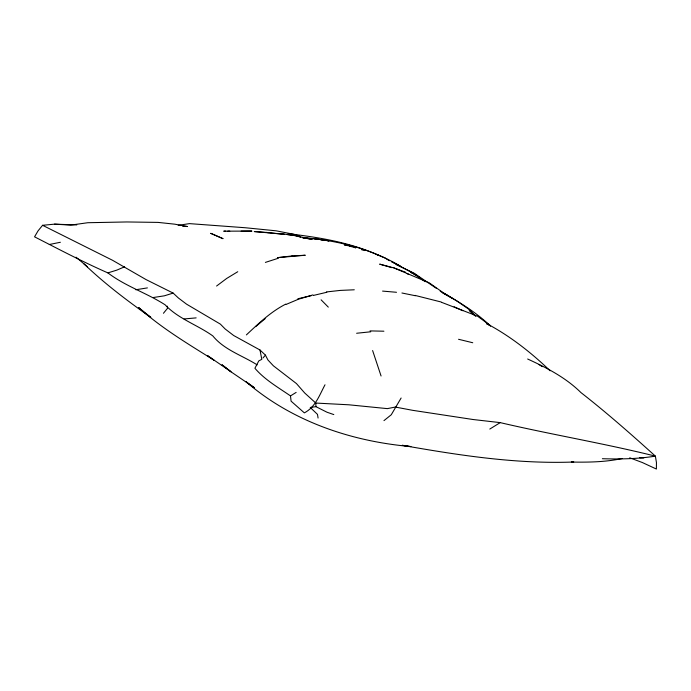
<?xml version="1.0" encoding="UTF-8"?>
<svg xmlns="http://www.w3.org/2000/svg" width="691" height="691" viewBox="0 0 691 691"><rect width="100%" height="100%" fill="white"/><g stroke="black" fill="none" stroke-linecap="round" stroke-linejoin="round"><path stroke-width="1.04" d="M257.182 364.883C242.368 355.476 224.195 349.914 212.854 335.947C197.453 324.908 178.226 318.793 165.114 304.809C146.708 292.993 125.46 286.264 107.891 272.893C82.937 261.941 58.795 249.235 34.55 236.823L38.074 230.837L42.592 225.301L112.538 260.282L146.051 279.587L173.156 293.096L178.382 297.985L186.527 304.144L220.36 324.114L225.171 328.994L233.696 335.532L259.98 349.991L261.803 359.346L258.797 360.892L254.901 368.26C264.739 379.756 278.162 387.401 290.496 395.908L291.084 401.16L304.36 412.881C315.493 407.008 319.441 395.2 325.003 384.783M401.117 398.025L391.261 414.755L383.963 420.629M163.439 313.282L167.533 308.272L167.265 306.139M263.012 357.938L265.422 355.122L259.98 349.991M246.393 334.893C258.572 323.5 270.76 311.753 285.772 304.118M255.67 326.653L265.18 318.655M216.585 286.031L226.674 278.456L237.756 271.718M290.496 395.908L296.145 392.402M489.798 429.059L500.206 422.624C551.729 434.656 604.012 443.363 655.388 456.138L656.45 462.599L656.381 469.042L642.354 462.538L629.734 457.796M286.178 304.394L298.4 299.238L312.937 294.91M124.613 266.804L116.796 270.129L107.891 272.893M265.387 262.399L278.326 258.244M173.156 293.096L164.328 295.826L153.367 297.51M313.42 295.437L326.791 292.267M297.89 298.754L311.511 295.593M178.2 225.335L189.446 223.625L245.21 227.736L276.089 230.811L294.15 234.344L299.436 236.115L294.262 235.044M49.303 244.51L60.376 242.273M622.22 458.504C605.558 462.106 588.352 462.348 571.371 462.054L573.746 462.011C516.203 464.179 458.893 455.283 402.378 445.332M135.79 289.754L147.408 287.897M602.379 458.72C620.043 459.239 637.914 458.936 655.388 456.138C631.168 434.259 606.707 412.691 580.941 392.583C565.765 377.588 546.823 367.828 527.656 359.009M310.242 407.474L315.925 406.654L326.955 412.207L333.805 414.583M326.42 291.947L340.266 290.41L354.284 289.788M356.625 333.261L370.773 331.784M42.592 225.301L54.494 224.16L76.761 224.92M184.091 318.948L196.149 317.877M241.133 231.14L251.93 231.088L223.729 231.174L225.75 231.165M227.771 231.165L229.801 231.165M370.022 330.903L383.902 331.205M639.676 457.788L643.77 457.96M265.422 355.122L267.927 359.968L273.403 365.824L296.448 383.574L304.722 393.015L315.804 403.06L348.877 404.796L387.375 408.631L395.312 407.051L412.605 410.316L473.119 419.523L500.206 422.624M288.095 233.705C318.715 237.255 350.061 242.394 378.331 255.212M54.494 224.16L70.732 225.111L87.826 222.718L126.833 221.958L158.058 222.398L174.771 224.178L187.52 226.544L182.493 226.078M266.484 232.435L254.236 231.554L282.403 234.119L266.484 232.435L268.367 232.634M382.572 291.092L396.504 292.284M312.28 238.689L302.727 237.661C336.612 240.243 370.851 248.561 400.244 266.104L391.642 261.69L414.704 274.042L425.19 281.703M315.467 239.026L318.594 239.449M320.684 239.725L329.037 240.848L313.066 238.455L317.273 239.336M284.416 234.189L282.429 233.921L293.183 235.208L312.107 239.431L302.71 237.73M287.404 234.595L296.361 235.812L300.784 237.255M402.412 445.306L410.929 446.576C351.235 441.402 292.034 421.406 246.212 381.873L254.374 387.711L231.07 371.87L222.156 364.891L231.07 371.87M401.929 292.993L415.395 295.739M414.945 295.385L441.29 302.036M458.548 339.281L472.748 342.745M344.248 244.744L347.305 245.521M350.449 246.298L344.515 244.735L347.625 245.599M405.643 272.263L393.861 267.892L379.661 264.143L391.823 267.65M349.655 246.151L355.753 247.819L354.198 247.326M361.376 249.615L364.356 250.565M441.722 302.39L477.541 316.176L490.42 325.668L486.576 323.768M396.228 264.636L414.108 273.195L436.401 288.372M376.37 254.409L384.922 257.907L389.379 260.749M393.861 267.892L429.258 282.844L442.974 292.543L457.2 301.155L469.129 309.482L475.814 316.443M454.108 306.769L462.815 310.725M406.999 273.619L408.83 274.474M486.369 323.44C509.682 335.731 531.129 352.488 550.105 370.773M410.618 272.271L412.423 273.152L410.54 272.202M417.26 276.4L420.059 277.773L413.322 273.584L415.697 275.381M442.335 292.699L446.887 295.022M443.968 293.632L452.329 298.339M440.236 291.274C457.96 301.319 475.857 311.883 490.515 326.109M538.954 364.563L542.34 366.662M229.948 370.972L207.654 355.744L213.908 360.115C187.943 343.842 161.469 328.113 138.597 307.512L150.811 317.376C127.334 300.818 104.289 283.422 83.568 263.478M469.206 310.648L474.484 315.346M76.079 257.182L87.524 266.89M310.967 408.156L317.48 414.367L318.076 418.046M321.108 299.825L328.303 307.124M372.613 350.536L381.069 375.99M315.804 403.06L315.925 406.654M291.965 255.929L277.428 257.665L305.267 255.247L291.965 255.929M222.934 238.637L210.79 233.359L222.934 238.637"/></g></svg>
